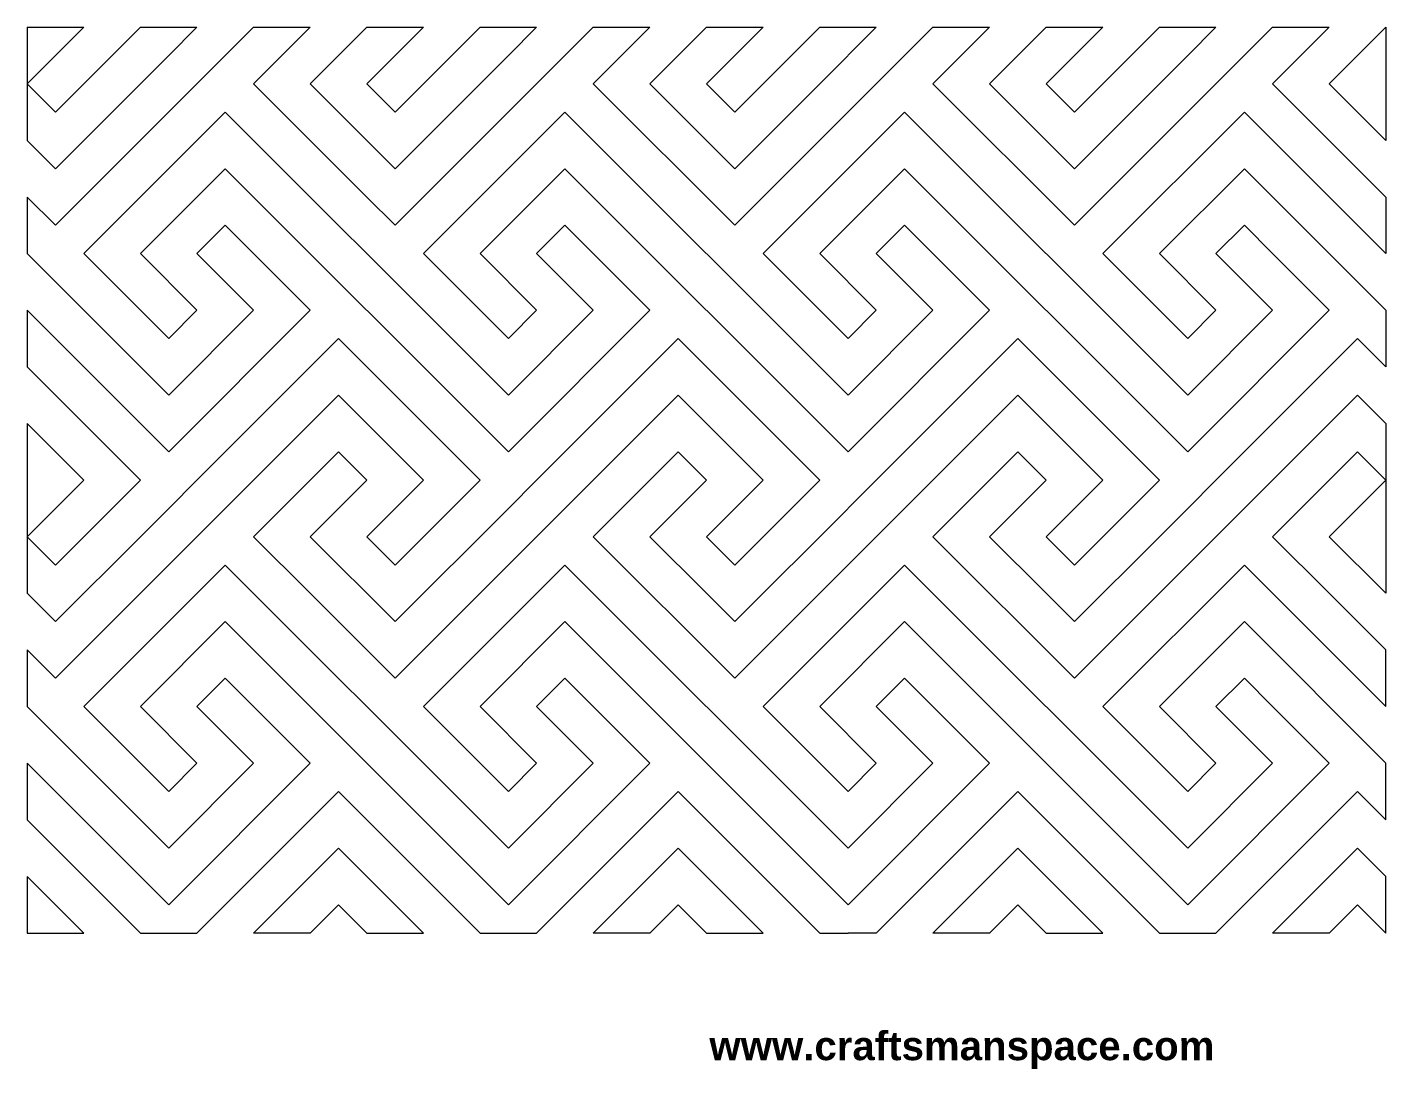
# Model space of a CAD drawing. Header units: millimetres. Extents: x -156 to 151, y -4 to 141.
# Drawn here: x -156.4 to 32.4, y -4.2 to 140.5 of the extents above; entities that cross this region are included whole.
import ezdxf

# ---------------------------------------------------------------- set-up
doc = ezdxf.new("R2010")
doc.units = ezdxf.units.MM
doc.header["$MEASUREMENT"] = 0
doc.layers.add('Default', color=7, linetype='Continuous')

msp = doc.modelspace()

# ---------------------------------------------------------------- linework, layer by layer
at = {"layer": 'Default', "lineweight": 9}
for points in [[(-156.36, 140.5), (-156.36, 140.5), (-148.49, 140.5), (-148.49, 140.5)], [(-156.36, 140.5), (-156.36, 140.5), (-156.36, 132.64), (-156.36, 132.64)], [(-148.49, 140.5), (-148.49, 140.5), (-156.36, 132.64), (-156.36, 132.64)], [(-124.89, 140.5), (-124.89, 140.5), (-152.42, 112.97), (-152.42, 112.97)], [(-152.42, 128.7), (-152.42, 128.7), (-140.62, 140.5), (-140.62, 140.5)], [(-140.62, 140.5), (-140.62, 140.5), (-132.76, 140.5), (-132.76, 140.5)], [(-132.76, 140.5), (-132.76, 140.5), (-136.69, 136.57), (-136.69, 136.57)], [(-124.89, 132.64), (-124.89, 132.64), (-117.02, 140.5), (-117.02, 140.5)], [(-124.89, 140.5), (-124.89, 140.5), (-117.02, 140.5), (-117.02, 140.5)], [(-109.16, 140.5), (-109.16, 140.5), (-117.02, 132.64), (-117.02, 132.64)], [(-101.29, 140.5), (-101.29, 140.5), (-109.16, 132.64), (-109.16, 132.64)], [(-109.16, 140.5), (-109.16, 140.5), (-101.29, 140.5), (-101.29, 140.5)], [(-77.69, 140.5), (-77.69, 140.5), (-105.22, 112.97), (-105.22, 112.97)], [(-101.29, 132.64), (-101.29, 132.64), (-93.42, 140.5), (-93.42, 140.5)], [(-93.42, 140.5), (-93.42, 140.5), (-85.56, 140.5), (-85.56, 140.5)], [(-85.56, 140.5), (-85.56, 140.5), (-89.49, 136.57), (-89.49, 136.57)], [(-77.69, 132.64), (-77.69, 132.64), (-69.82, 140.5), (-69.82, 140.5)], [(-77.69, 140.5), (-77.69, 140.5), (-69.82, 140.5), (-69.82, 140.5)], [(-61.96, 140.5), (-61.96, 140.5), (-65.89, 136.57), (-65.89, 136.57)], [(-54.09, 140.5), (-54.09, 140.5), (-61.96, 132.64), (-61.96, 132.64)], [(-61.96, 140.5), (-61.96, 140.5), (-54.09, 140.5), (-54.09, 140.5)], [(-30.49, 140.5), (-30.49, 140.5), (-58.02, 112.97), (-58.02, 112.97)], [(-46.22, 140.5), (-46.22, 140.5), (-58.02, 128.7), (-58.02, 128.7)], [(-38.36, 140.5), (-38.36, 140.5), (-46.22, 132.64), (-46.22, 132.64)], [(-46.22, 140.5), (-46.22, 140.5), (-38.36, 140.5), (-38.36, 140.5)], [(-30.49, 132.64), (-30.49, 132.64), (-22.62, 140.5), (-22.62, 140.5)], [(-30.49, 140.5), (-30.49, 140.5), (-22.62, 140.5), (-22.62, 140.5)], [(-14.76, 140.5), (-14.76, 140.5), (-22.62, 132.64), (-22.62, 132.64)], [(-6.89, 140.5), (-6.89, 140.5), (-14.76, 132.64), (-14.76, 132.64)], [(-14.76, 140.5), (-14.76, 140.5), (-6.89, 140.5), (-6.89, 140.5)], [(16.71, 140.5), (16.71, 140.5), (-10.82, 112.97), (-10.82, 112.97)], [(-10.82, 128.7), (-10.82, 128.7), (0.98, 140.5), (0.98, 140.5)], [(0.98, 140.5), (0.98, 140.5), (8.84, 140.5), (8.84, 140.5)], [(8.84, 140.5), (8.84, 140.5), (4.91, 136.57), (4.91, 136.57)], [(16.71, 132.64), (16.71, 132.64), (24.58, 140.5), (24.58, 140.5)], [(16.71, 140.5), (16.71, 140.5), (24.58, 140.5), (24.58, 140.5)], [(32.44, 140.5), (32.44, 140.5), (24.58, 132.64), (24.58, 132.64)], [(32.44, 140.5), (32.44, 140.5), (32.44, 124.77), (32.44, 124.77)], [(-136.69, 136.57), (-136.69, 136.57), (-140.62, 132.64), (-140.62, 132.64)], [(-89.49, 136.57), (-89.49, 136.57), (-105.22, 120.84), (-105.22, 120.84)], [(-65.89, 136.57), (-65.89, 136.57), (-69.82, 132.64), (-69.82, 132.64)], [(4.91, 136.57), (4.91, 136.57), (0.98, 132.64), (0.98, 132.64)], [(-156.36, 132.64), (-156.36, 132.64), (-152.42, 128.7), (-152.42, 128.7)], [(-156.36, 132.64), (-156.36, 132.64), (-156.36, 124.77), (-156.36, 124.77)], [(-140.62, 132.64), (-140.62, 132.64), (-152.42, 120.84), (-152.42, 120.84)], [(-117.02, 124.77), (-117.02, 124.77), (-124.89, 132.64), (-124.89, 132.64)], [(-117.02, 132.64), (-117.02, 132.64), (-105.22, 120.84), (-105.22, 120.84)], [(-109.16, 132.64), (-109.16, 132.64), (-105.22, 128.7), (-105.22, 128.7)], [(-101.29, 132.64), (-101.29, 132.64), (-105.22, 128.7), (-105.22, 128.7)], [(-58.02, 112.97), (-58.02, 112.97), (-77.69, 132.64), (-77.69, 132.64)], [(-69.82, 132.64), (-69.82, 132.64), (-61.96, 124.77), (-61.96, 124.77)], [(-61.96, 132.64), (-61.96, 132.64), (-58.02, 128.7), (-58.02, 128.7)], [(-46.22, 132.64), (-46.22, 132.64), (-54.09, 124.77), (-54.09, 124.77)], [(-30.49, 132.64), (-30.49, 132.64), (-10.82, 112.97), (-10.82, 112.97)], [(-22.62, 132.64), (-22.62, 132.64), (-14.76, 124.77), (-14.76, 124.77)], [(-14.76, 132.64), (-14.76, 132.64), (-10.82, 128.7), (-10.82, 128.7)], [(0.98, 132.64), (0.98, 132.64), (-10.82, 120.84), (-10.82, 120.84)], [(24.58, 124.77), (24.58, 124.77), (16.71, 132.64), (16.71, 132.64)], [(24.58, 132.64), (24.58, 132.64), (32.44, 124.77), (32.44, 124.77)], [(-128.82, 128.7), (-128.82, 128.7), (-148.49, 109.04), (-148.49, 109.04)], [(-128.82, 128.7), (-128.82, 128.7), (-93.42, 93.3), (-93.42, 93.3)], [(-81.62, 128.7), (-81.62, 128.7), (-101.29, 109.04), (-101.29, 109.04)], [(-81.62, 128.7), (-81.62, 128.7), (-42.29, 89.37), (-42.29, 89.37)], [(-34.42, 128.7), (-34.42, 128.7), (-54.09, 109.04), (-54.09, 109.04)], [(-34.42, 128.7), (-34.42, 128.7), (4.91, 89.37), (4.91, 89.37)], [(12.78, 128.7), (12.78, 128.7), (-6.89, 109.04), (-6.89, 109.04)], [(12.78, 128.7), (12.78, 128.7), (32.44, 109.04), (32.44, 109.04)], [(-156.36, 124.77), (-156.36, 124.77), (-152.42, 120.84), (-152.42, 120.84)], [(-117.02, 124.77), (-117.02, 124.77), (-109.16, 116.9), (-109.16, 116.9)], [(-61.96, 124.77), (-61.96, 124.77), (-58.02, 120.84), (-58.02, 120.84)], [(-54.09, 124.77), (-54.09, 124.77), (-58.02, 120.84), (-58.02, 120.84)], [(-14.76, 124.77), (-14.76, 124.77), (-10.82, 120.84), (-10.82, 120.84)], [(24.58, 124.77), (24.58, 124.77), (32.44, 116.9), (32.44, 116.9)], [(-140.62, 109.04), (-140.62, 109.04), (-128.82, 120.84), (-128.82, 120.84)], [(-128.82, 120.84), (-128.82, 120.84), (-89.49, 81.5), (-89.49, 81.5)], [(-93.42, 109.04), (-93.42, 109.04), (-81.62, 120.84), (-81.62, 120.84)], [(-81.62, 120.84), (-81.62, 120.84), (-42.29, 81.5), (-42.29, 81.5)], [(-46.22, 109.04), (-46.22, 109.04), (-34.42, 120.84), (-34.42, 120.84)], [(-34.42, 120.84), (-34.42, 120.84), (4.91, 81.5), (4.91, 81.5)], [(0.98, 109.04), (0.98, 109.04), (12.78, 120.84), (12.78, 120.84)], [(12.78, 120.84), (12.78, 120.84), (32.44, 101.17), (32.44, 101.17)], [(-156.36, 116.9), (-156.36, 116.9), (-152.42, 112.97), (-152.42, 112.97)], [(-156.36, 116.9), (-156.36, 116.9), (-156.36, 109.04), (-156.36, 109.04)], [(-109.16, 116.9), (-109.16, 116.9), (-105.22, 112.97), (-105.22, 112.97)], [(32.44, 116.9), (32.44, 116.9), (32.44, 109.04), (32.44, 109.04)], [(-128.82, 112.97), (-128.82, 112.97), (-132.76, 109.04), (-132.76, 109.04)], [(-128.82, 112.97), (-128.82, 112.97), (-124.89, 109.04), (-124.89, 109.04)], [(-81.62, 112.97), (-81.62, 112.97), (-85.56, 109.04), (-85.56, 109.04)], [(-81.62, 112.97), (-81.62, 112.97), (-77.69, 109.04), (-77.69, 109.04)], [(-34.42, 112.97), (-34.42, 112.97), (-38.36, 109.04), (-38.36, 109.04)], [(-34.42, 112.97), (-34.42, 112.97), (-22.62, 101.17), (-22.62, 101.17)], [(12.78, 112.97), (12.78, 112.97), (8.84, 109.04), (8.84, 109.04)], [(12.78, 112.97), (12.78, 112.97), (16.71, 109.04), (16.71, 109.04)], [(-156.36, 109.04), (-156.36, 109.04), (-136.69, 89.37), (-136.69, 89.37)], [(-148.49, 109.04), (-148.49, 109.04), (-144.56, 105.1), (-144.56, 105.1)], [(-132.76, 101.17), (-132.76, 101.17), (-140.62, 109.04), (-140.62, 109.04)], [(-132.76, 109.04), (-132.76, 109.04), (-124.89, 101.17), (-124.89, 101.17)], [(-124.89, 109.04), (-124.89, 109.04), (-120.96, 105.1), (-120.96, 105.1)], [(-101.29, 109.04), (-101.29, 109.04), (-89.49, 97.24), (-89.49, 97.24)], [(-85.56, 101.17), (-85.56, 101.17), (-93.42, 109.04), (-93.42, 109.04)], [(-85.56, 109.04), (-85.56, 109.04), (-77.69, 101.17), (-77.69, 101.17)], [(-77.69, 109.04), (-77.69, 109.04), (-73.76, 105.1), (-73.76, 105.1)], [(-54.09, 109.04), (-54.09, 109.04), (-50.16, 105.1), (-50.16, 105.1)], [(-38.36, 101.17), (-38.36, 101.17), (-46.22, 109.04), (-46.22, 109.04)], [(-38.36, 109.04), (-38.36, 109.04), (-30.49, 101.17), (-30.49, 101.17)], [(-6.89, 109.04), (-6.89, 109.04), (-2.96, 105.1), (-2.96, 105.1)], [(8.84, 101.17), (8.84, 101.17), (0.98, 109.04), (0.98, 109.04)], [(8.84, 109.04), (8.84, 109.04), (16.71, 101.17), (16.71, 101.17)], [(16.71, 109.04), (16.71, 109.04), (20.64, 105.1), (20.64, 105.1)], [(-144.56, 105.1), (-144.56, 105.1), (-140.62, 101.17), (-140.62, 101.17)], [(-120.96, 105.1), (-120.96, 105.1), (-117.02, 101.17), (-117.02, 101.17)], [(-73.76, 105.1), (-73.76, 105.1), (-69.82, 101.17), (-69.82, 101.17)], [(-50.16, 105.1), (-50.16, 105.1), (-46.22, 101.17), (-46.22, 101.17)], [(-2.96, 105.1), (-2.96, 105.1), (0.98, 101.17), (0.98, 101.17)], [(20.64, 105.1), (20.64, 105.1), (24.58, 101.17), (24.58, 101.17)], [(-156.36, 101.17), (-156.36, 101.17), (-136.69, 81.5), (-136.69, 81.5)], [(-156.36, 101.17), (-156.36, 101.17), (-156.36, 93.3), (-156.36, 93.3)], [(-140.62, 101.17), (-140.62, 101.17), (-136.69, 97.24), (-136.69, 97.24)], [(-124.89, 101.17), (-124.89, 101.17), (-136.69, 89.37), (-136.69, 89.37)], [(-136.69, 81.5), (-136.69, 81.5), (-117.02, 101.17), (-117.02, 101.17)], [(-132.76, 101.17), (-132.76, 101.17), (-136.69, 97.24), (-136.69, 97.24)], [(-77.69, 101.17), (-77.69, 101.17), (-89.49, 89.37), (-89.49, 89.37)], [(-69.82, 101.17), (-69.82, 101.17), (-89.49, 81.5), (-89.49, 81.5)], [(-85.56, 101.17), (-85.56, 101.17), (-89.49, 97.24), (-89.49, 97.24)], [(-46.22, 101.17), (-46.22, 101.17), (-42.29, 97.24), (-42.29, 97.24)], [(-30.49, 101.17), (-30.49, 101.17), (-42.29, 89.37), (-42.29, 89.37)], [(-22.62, 101.17), (-22.62, 101.17), (-42.29, 81.5), (-42.29, 81.5)], [(-38.36, 101.17), (-38.36, 101.17), (-42.29, 97.24), (-42.29, 97.24)], [(0.98, 101.17), (0.98, 101.17), (4.91, 97.24), (4.91, 97.24)], [(8.84, 101.17), (8.84, 101.17), (4.91, 97.24), (4.91, 97.24)], [(16.71, 101.17), (16.71, 101.17), (4.91, 89.37), (4.91, 89.37)], [(4.91, 81.5), (4.91, 81.5), (24.58, 101.17), (24.58, 101.17)], [(32.44, 101.17), (32.44, 101.17), (32.44, 93.3), (32.44, 93.3)], [(-113.09, 97.24), (-113.09, 97.24), (-132.76, 77.57), (-132.76, 77.57)], [(-113.09, 97.24), (-113.09, 97.24), (-93.42, 77.57), (-93.42, 77.57)], [(-65.89, 97.24), (-65.89, 97.24), (-85.56, 77.57), (-85.56, 77.57)], [(-65.89, 97.24), (-65.89, 97.24), (-46.22, 77.57), (-46.22, 77.57)], [(-18.69, 97.24), (-18.69, 97.24), (-38.36, 77.57), (-38.36, 77.57)], [(-18.69, 97.24), (-18.69, 97.24), (0.98, 77.57), (0.98, 77.57)], [(28.51, 97.24), (28.51, 97.24), (8.84, 77.57), (8.84, 77.57)], [(28.51, 97.24), (28.51, 97.24), (32.44, 93.3), (32.44, 93.3)], [(-156.36, 93.3), (-156.36, 93.3), (-140.62, 77.57), (-140.62, 77.57)], [(-93.42, 93.3), (-93.42, 93.3), (-89.49, 89.37), (-89.49, 89.37)], [(-124.89, 77.57), (-124.89, 77.57), (-113.09, 89.37), (-113.09, 89.37)], [(-101.29, 77.57), (-101.29, 77.57), (-113.09, 89.37), (-113.09, 89.37)], [(-77.69, 77.57), (-77.69, 77.57), (-65.89, 89.37), (-65.89, 89.37)], [(-54.09, 77.57), (-54.09, 77.57), (-65.89, 89.37), (-65.89, 89.37)], [(-30.49, 77.57), (-30.49, 77.57), (-18.69, 89.37), (-18.69, 89.37)], [(-6.89, 77.57), (-6.89, 77.57), (-18.69, 89.37), (-18.69, 89.37)], [(16.71, 77.57), (16.71, 77.57), (28.51, 89.37), (28.51, 89.37)], [(32.44, 85.44), (32.44, 85.44), (28.51, 89.37), (28.51, 89.37)], [(-148.49, 77.57), (-148.49, 77.57), (-156.36, 85.44), (-156.36, 85.44)], [(-156.36, 85.44), (-156.36, 85.44), (-156.36, 69.7), (-156.36, 69.7)], [(32.44, 85.44), (32.44, 85.44), (32.44, 77.57), (32.44, 77.57)], [(-113.09, 81.5), (-113.09, 81.5), (-117.02, 77.57), (-117.02, 77.57)], [(-113.09, 81.5), (-113.09, 81.5), (-109.16, 77.57), (-109.16, 77.57)], [(-65.89, 81.5), (-65.89, 81.5), (-69.82, 77.57), (-69.82, 77.57)], [(-65.89, 81.5), (-65.89, 81.5), (-61.96, 77.57), (-61.96, 77.57)], [(-18.69, 81.5), (-18.69, 81.5), (-22.62, 77.57), (-22.62, 77.57)], [(-18.69, 81.5), (-18.69, 81.5), (-14.76, 77.57), (-14.76, 77.57)], [(28.51, 81.5), (28.51, 81.5), (24.58, 77.57), (24.58, 77.57)], [(28.51, 81.5), (28.51, 81.5), (32.44, 77.57), (32.44, 77.57)], [(-148.49, 77.57), (-148.49, 77.57), (-156.36, 69.7), (-156.36, 69.7)], [(-152.42, 65.77), (-152.42, 65.77), (-140.62, 77.57), (-140.62, 77.57)], [(-124.89, 77.57), (-124.89, 77.57), (-152.42, 50.04), (-152.42, 50.04)], [(-132.76, 77.57), (-132.76, 77.57), (-136.69, 73.64), (-136.69, 73.64)], [(-124.89, 69.7), (-124.89, 69.7), (-117.02, 77.57), (-117.02, 77.57)], [(-109.16, 77.57), (-109.16, 77.57), (-117.02, 69.7), (-117.02, 69.7)], [(-101.29, 77.57), (-101.29, 77.57), (-109.16, 69.7), (-109.16, 69.7)], [(-77.69, 77.57), (-77.69, 77.57), (-105.22, 50.04), (-105.22, 50.04)], [(-101.29, 69.7), (-101.29, 69.7), (-93.42, 77.57), (-93.42, 77.57)], [(-85.56, 77.57), (-85.56, 77.57), (-89.49, 73.64), (-89.49, 73.64)], [(-77.69, 69.7), (-77.69, 69.7), (-69.82, 77.57), (-69.82, 77.57)], [(-61.96, 77.57), (-61.96, 77.57), (-65.89, 73.64), (-65.89, 73.64)], [(-54.09, 77.57), (-54.09, 77.57), (-61.96, 69.7), (-61.96, 69.7)], [(-46.22, 77.57), (-46.22, 77.57), (-58.02, 65.77), (-58.02, 65.77)], [(-30.49, 77.57), (-30.49, 77.57), (-58.02, 50.04), (-58.02, 50.04)], [(-38.36, 77.57), (-38.36, 77.57), (-46.22, 69.7), (-46.22, 69.7)], [(-30.49, 69.7), (-30.49, 69.7), (-22.62, 77.57), (-22.62, 77.57)], [(-14.76, 77.57), (-14.76, 77.57), (-22.62, 69.7), (-22.62, 69.7)], [(-6.89, 77.57), (-6.89, 77.57), (-14.76, 69.7), (-14.76, 69.7)], [(16.71, 77.57), (16.71, 77.57), (-10.82, 50.04), (-10.82, 50.04)], [(-10.82, 65.77), (-10.82, 65.77), (0.98, 77.57), (0.98, 77.57)], [(8.84, 77.57), (8.84, 77.57), (4.91, 73.64), (4.91, 73.64)], [(16.71, 69.7), (16.71, 69.7), (24.58, 77.57), (24.58, 77.57)], [(32.44, 77.57), (32.44, 77.57), (24.58, 69.7), (24.58, 69.7)], [(32.44, 77.57), (32.44, 77.57), (32.44, 61.84), (32.44, 61.84)], [(-136.69, 73.64), (-136.69, 73.64), (-140.62, 69.7), (-140.62, 69.7)], [(-89.49, 73.64), (-89.49, 73.64), (-105.22, 57.9), (-105.22, 57.9)], [(-65.89, 73.64), (-65.89, 73.64), (-69.82, 69.7), (-69.82, 69.7)], [(4.91, 73.64), (4.91, 73.64), (0.98, 69.7), (0.98, 69.7)], [(-156.36, 69.7), (-156.36, 69.7), (-152.42, 65.77), (-152.42, 65.77)], [(-156.36, 69.7), (-156.36, 69.7), (-156.36, 61.84), (-156.36, 61.84)], [(-140.62, 69.7), (-140.62, 69.7), (-152.42, 57.9), (-152.42, 57.9)], [(-117.02, 61.84), (-117.02, 61.84), (-124.89, 69.7), (-124.89, 69.7)], [(-117.02, 69.7), (-117.02, 69.7), (-105.22, 57.9), (-105.22, 57.9)], [(-109.16, 69.7), (-109.16, 69.7), (-105.22, 65.77), (-105.22, 65.77)], [(-101.29, 69.7), (-101.29, 69.7), (-105.22, 65.77), (-105.22, 65.77)], [(-58.02, 50.04), (-58.02, 50.04), (-77.69, 69.7), (-77.69, 69.7)], [(-69.82, 69.7), (-69.82, 69.7), (-61.96, 61.84), (-61.96, 61.84)], [(-61.96, 69.7), (-61.96, 69.7), (-58.02, 65.77), (-58.02, 65.77)], [(-46.22, 69.7), (-46.22, 69.7), (-54.09, 61.84), (-54.09, 61.84)], [(-30.49, 69.7), (-30.49, 69.7), (-10.82, 50.04), (-10.82, 50.04)], [(-22.62, 69.7), (-22.62, 69.7), (-14.76, 61.84), (-14.76, 61.84)], [(-14.76, 69.7), (-14.76, 69.7), (-10.82, 65.77), (-10.82, 65.77)], [(0.98, 69.7), (0.98, 69.7), (-10.82, 57.9), (-10.82, 57.9)], [(24.58, 61.84), (24.58, 61.84), (16.71, 69.7), (16.71, 69.7)], [(24.58, 69.7), (24.58, 69.7), (32.44, 61.84), (32.44, 61.84)], [(-128.82, 65.77), (-128.82, 65.77), (-148.49, 46.1), (-148.49, 46.1)], [(-128.82, 65.77), (-128.82, 65.77), (-93.42, 30.37), (-93.42, 30.37)], [(-81.62, 65.77), (-81.62, 65.77), (-101.29, 46.1), (-101.29, 46.1)], [(-81.62, 65.77), (-81.62, 65.77), (-42.29, 26.44), (-42.29, 26.44)], [(-34.42, 65.77), (-34.42, 65.77), (-54.09, 46.1), (-54.09, 46.1)], [(-34.42, 65.77), (-34.42, 65.77), (4.91, 26.44), (4.91, 26.44)], [(12.78, 65.77), (12.78, 65.77), (-6.89, 46.1), (-6.89, 46.1)], [(12.78, 65.77), (12.78, 65.77), (32.44, 46.1), (32.44, 46.1)], [(-156.36, 61.84), (-156.36, 61.84), (-152.42, 57.9), (-152.42, 57.9)], [(-117.02, 61.84), (-117.02, 61.84), (-109.16, 53.97), (-109.16, 53.97)], [(-61.96, 61.84), (-61.96, 61.84), (-58.02, 57.9), (-58.02, 57.9)], [(-54.09, 61.84), (-54.09, 61.84), (-58.02, 57.9), (-58.02, 57.9)], [(-14.76, 61.84), (-14.76, 61.84), (-10.82, 57.9), (-10.82, 57.9)], [(24.58, 61.84), (24.58, 61.84), (32.44, 53.97), (32.44, 53.97)], [(-140.62, 46.1), (-140.62, 46.1), (-128.82, 57.9), (-128.82, 57.9)], [(-128.82, 57.9), (-128.82, 57.9), (-89.49, 18.57), (-89.49, 18.57)], [(-93.42, 46.1), (-93.42, 46.1), (-81.62, 57.9), (-81.62, 57.9)], [(-81.62, 57.9), (-81.62, 57.9), (-42.29, 18.57), (-42.29, 18.57)], [(-46.22, 46.1), (-46.22, 46.1), (-34.42, 57.9), (-34.42, 57.9)], [(-34.42, 57.9), (-34.42, 57.9), (4.91, 18.57), (4.91, 18.57)], [(0.98, 46.1), (0.98, 46.1), (12.78, 57.9), (12.78, 57.9)], [(12.78, 57.9), (12.78, 57.9), (32.44, 38.24), (32.44, 38.24)], [(-156.36, 53.97), (-156.36, 53.97), (-152.42, 50.04), (-152.42, 50.04)], [(-156.36, 53.97), (-156.36, 53.97), (-156.36, 46.1), (-156.36, 46.1)], [(-109.16, 53.97), (-109.16, 53.97), (-105.22, 50.04), (-105.22, 50.04)], [(32.44, 46.1), (32.44, 46.1), (32.44, 53.97), (32.44, 53.97)], [(-128.82, 50.04), (-128.82, 50.04), (-132.76, 46.1), (-132.76, 46.1)], [(-128.82, 50.04), (-128.82, 50.04), (-124.89, 46.1), (-124.89, 46.1)], [(-81.62, 50.04), (-81.62, 50.04), (-85.56, 46.1), (-85.56, 46.1)], [(-81.62, 50.04), (-81.62, 50.04), (-77.69, 46.1), (-77.69, 46.1)], [(-34.42, 50.04), (-34.42, 50.04), (-38.36, 46.1), (-38.36, 46.1)], [(-34.42, 50.04), (-34.42, 50.04), (-22.62, 38.24), (-22.62, 38.24)], [(12.78, 50.04), (12.78, 50.04), (8.84, 46.1), (8.84, 46.1)], [(12.78, 50.04), (12.78, 50.04), (16.71, 46.1), (16.71, 46.1)], [(-156.36, 46.1), (-156.36, 46.1), (-136.69, 26.44), (-136.69, 26.44)], [(-148.49, 46.1), (-148.49, 46.1), (-144.56, 42.17), (-144.56, 42.17)], [(-132.76, 38.24), (-132.76, 38.24), (-140.62, 46.1), (-140.62, 46.1)], [(-132.76, 46.1), (-132.76, 46.1), (-124.89, 38.24), (-124.89, 38.24)], [(-124.89, 46.1), (-124.89, 46.1), (-120.96, 42.17), (-120.96, 42.17)], [(-101.29, 46.1), (-101.29, 46.1), (-89.49, 34.3), (-89.49, 34.3)], [(-85.56, 38.24), (-85.56, 38.24), (-93.42, 46.1), (-93.42, 46.1)], [(-85.56, 46.1), (-85.56, 46.1), (-77.69, 38.24), (-77.69, 38.24)], [(-77.69, 46.1), (-77.69, 46.1), (-73.76, 42.17), (-73.76, 42.17)], [(-54.09, 46.1), (-54.09, 46.1), (-50.16, 42.17), (-50.16, 42.17)], [(-38.36, 38.24), (-38.36, 38.24), (-46.22, 46.1), (-46.22, 46.1)], [(-38.36, 46.1), (-38.36, 46.1), (-30.49, 38.24), (-30.49, 38.24)], [(-6.89, 46.1), (-6.89, 46.1), (-2.96, 42.17), (-2.96, 42.17)], [(8.84, 38.24), (8.84, 38.24), (0.98, 46.1), (0.98, 46.1)], [(8.84, 46.1), (8.84, 46.1), (16.71, 38.24), (16.71, 38.24)], [(16.71, 46.1), (16.71, 46.1), (20.64, 42.17), (20.64, 42.17)], [(-144.56, 42.17), (-144.56, 42.17), (-140.62, 38.24), (-140.62, 38.24)], [(-120.96, 42.17), (-120.96, 42.17), (-117.02, 38.24), (-117.02, 38.24)], [(-73.76, 42.17), (-73.76, 42.17), (-69.82, 38.24), (-69.82, 38.24)], [(-50.16, 42.17), (-50.16, 42.17), (-46.22, 38.24), (-46.22, 38.24)], [(-2.96, 42.17), (-2.96, 42.17), (0.98, 38.24), (0.98, 38.24)], [(20.64, 42.17), (20.64, 42.17), (24.58, 38.24), (24.58, 38.24)], [(-156.36, 38.24), (-156.36, 38.24), (-136.69, 18.57), (-136.69, 18.57)], [(-156.36, 38.24), (-156.36, 38.24), (-156.36, 30.37), (-156.36, 30.37)], [(-140.62, 38.24), (-140.62, 38.24), (-136.69, 34.3), (-136.69, 34.3)], [(-124.89, 38.24), (-124.89, 38.24), (-136.69, 26.44), (-136.69, 26.44)], [(-136.69, 18.57), (-136.69, 18.57), (-117.02, 38.24), (-117.02, 38.24)], [(-132.76, 38.24), (-132.76, 38.24), (-136.69, 34.3), (-136.69, 34.3)], [(-77.69, 38.24), (-77.69, 38.24), (-89.49, 26.44), (-89.49, 26.44)], [(-69.82, 38.24), (-69.82, 38.24), (-89.49, 18.57), (-89.49, 18.57)], [(-85.56, 38.24), (-85.56, 38.24), (-89.49, 34.3), (-89.49, 34.3)], [(-46.22, 38.24), (-46.22, 38.24), (-42.29, 34.3), (-42.29, 34.3)], [(-30.49, 38.24), (-30.49, 38.24), (-42.29, 26.44), (-42.29, 26.44)], [(-22.62, 38.24), (-22.62, 38.24), (-42.29, 18.57), (-42.29, 18.57)], [(-38.36, 38.24), (-38.36, 38.24), (-42.29, 34.3), (-42.29, 34.3)], [(0.98, 38.24), (0.98, 38.24), (4.91, 34.3), (4.91, 34.3)], [(8.84, 38.24), (8.84, 38.24), (4.91, 34.3), (4.91, 34.3)], [(16.71, 38.24), (16.71, 38.24), (4.91, 26.44), (4.91, 26.44)], [(4.91, 18.57), (4.91, 18.57), (24.58, 38.24), (24.58, 38.24)], [(32.44, 30.37), (32.44, 30.37), (32.44, 38.24), (32.44, 38.24)], [(-113.09, 34.3), (-113.09, 34.3), (-132.76, 14.64), (-132.76, 14.64)], [(-113.09, 34.3), (-113.09, 34.3), (-93.42, 14.64), (-93.42, 14.64)], [(-65.89, 34.3), (-65.89, 34.3), (-85.56, 14.64), (-85.56, 14.64)], [(-65.89, 34.3), (-65.89, 34.3), (-46.22, 14.64), (-46.22, 14.64)], [(-18.69, 34.3), (-18.69, 34.3), (-38.36, 14.64), (-38.36, 14.64)], [(-18.69, 34.3), (-18.69, 34.3), (0.98, 14.64), (0.98, 14.64)], [(28.51, 34.3), (28.51, 34.3), (8.84, 14.64), (8.84, 14.64)], [(28.51, 34.3), (28.51, 34.3), (32.44, 30.37), (32.44, 30.37)], [(-156.36, 30.37), (-156.36, 30.37), (-140.62, 14.64), (-140.62, 14.64)], [(-93.42, 30.37), (-93.42, 30.37), (-89.49, 26.44), (-89.49, 26.44)], [(-124.89, 14.64), (-124.89, 14.64), (-113.09, 26.44), (-113.09, 26.44)], [(-101.29, 14.64), (-101.29, 14.64), (-113.09, 26.44), (-113.09, 26.44)], [(-77.69, 14.64), (-77.69, 14.64), (-65.89, 26.44), (-65.89, 26.44)], [(-54.09, 14.64), (-54.09, 14.64), (-65.89, 26.44), (-65.89, 26.44)], [(-30.49, 14.64), (-30.49, 14.64), (-18.69, 26.44), (-18.69, 26.44)], [(-6.89, 14.64), (-6.89, 14.64), (-18.69, 26.44), (-18.69, 26.44)], [(16.71, 14.64), (16.71, 14.64), (28.51, 26.44), (28.51, 26.44)], [(32.44, 22.5), (32.44, 22.5), (28.51, 26.44), (28.51, 26.44)], [(-156.36, 22.5), (-156.36, 22.5), (-156.36, 14.64), (-156.36, 14.64)], [(-148.49, 14.64), (-148.49, 14.64), (-156.36, 22.5), (-156.36, 22.5)], [(32.44, 14.64), (32.44, 14.64), (32.44, 22.5), (32.44, 22.5)], [(-113.09, 18.57), (-113.09, 18.57), (-117.02, 14.64), (-117.02, 14.64)], [(-113.09, 18.57), (-113.09, 18.57), (-109.16, 14.64), (-109.16, 14.64)], [(-65.89, 18.57), (-65.89, 18.57), (-69.82, 14.64), (-69.82, 14.64)], [(-65.89, 18.57), (-65.89, 18.57), (-61.96, 14.64), (-61.96, 14.64)], [(-18.69, 18.57), (-18.69, 18.57), (-22.62, 14.64), (-22.62, 14.64)], [(-18.69, 18.57), (-18.69, 18.57), (-14.76, 14.64), (-14.76, 14.64)], [(28.51, 18.57), (28.51, 18.57), (24.58, 14.64), (24.58, 14.64)], [(28.51, 18.57), (28.51, 18.57), (32.44, 14.64), (32.44, 14.64)], [(-156.36, 14.64), (-156.36, 14.64), (-148.49, 14.64), (-148.49, 14.64)], [(-140.62, 14.64), (-140.62, 14.64), (-132.76, 14.64), (-132.76, 14.64)], [(-117.02, 14.64), (-117.02, 14.64), (-124.89, 14.64), (-124.89, 14.64)], [(-109.16, 14.64), (-109.16, 14.64), (-101.29, 14.64), (-101.29, 14.64)], [(-93.42, 14.64), (-93.42, 14.64), (-85.56, 14.64), (-85.56, 14.64)], [(-69.82, 14.64), (-69.82, 14.64), (-77.69, 14.64), (-77.69, 14.64)], [(-61.96, 14.64), (-61.96, 14.64), (-54.09, 14.64), (-54.09, 14.64)], [(-46.22, 14.64), (-46.22, 14.64), (-42.29, 14.64), (-42.29, 14.64)], [(-38.36, 14.64), (-38.36, 14.64), (-42.29, 14.64), (-42.29, 14.64)], [(-22.62, 14.64), (-22.62, 14.64), (-30.49, 14.64), (-30.49, 14.64)], [(-14.76, 14.64), (-14.76, 14.64), (-6.89, 14.64), (-6.89, 14.64)], [(0.98, 14.64), (0.98, 14.64), (8.84, 14.64), (8.84, 14.64)], [(24.58, 14.64), (24.58, 14.64), (16.71, 14.64), (16.71, 14.64)]]:
    msp.add_open_spline(points, degree=3, dxfattribs=at)

# ---------------------------------------------------------------- texts
at = {"insert": (-61.55, 0.97), "char_height": 4, "width": 123.4214, "attachment_point": 1}
msp.add_mtext('{\\fArial|b1|i0|c0|p34;www.craftsmanspace.com}', dxfattribs=at)

doc.saveas('drawing.dxf')
